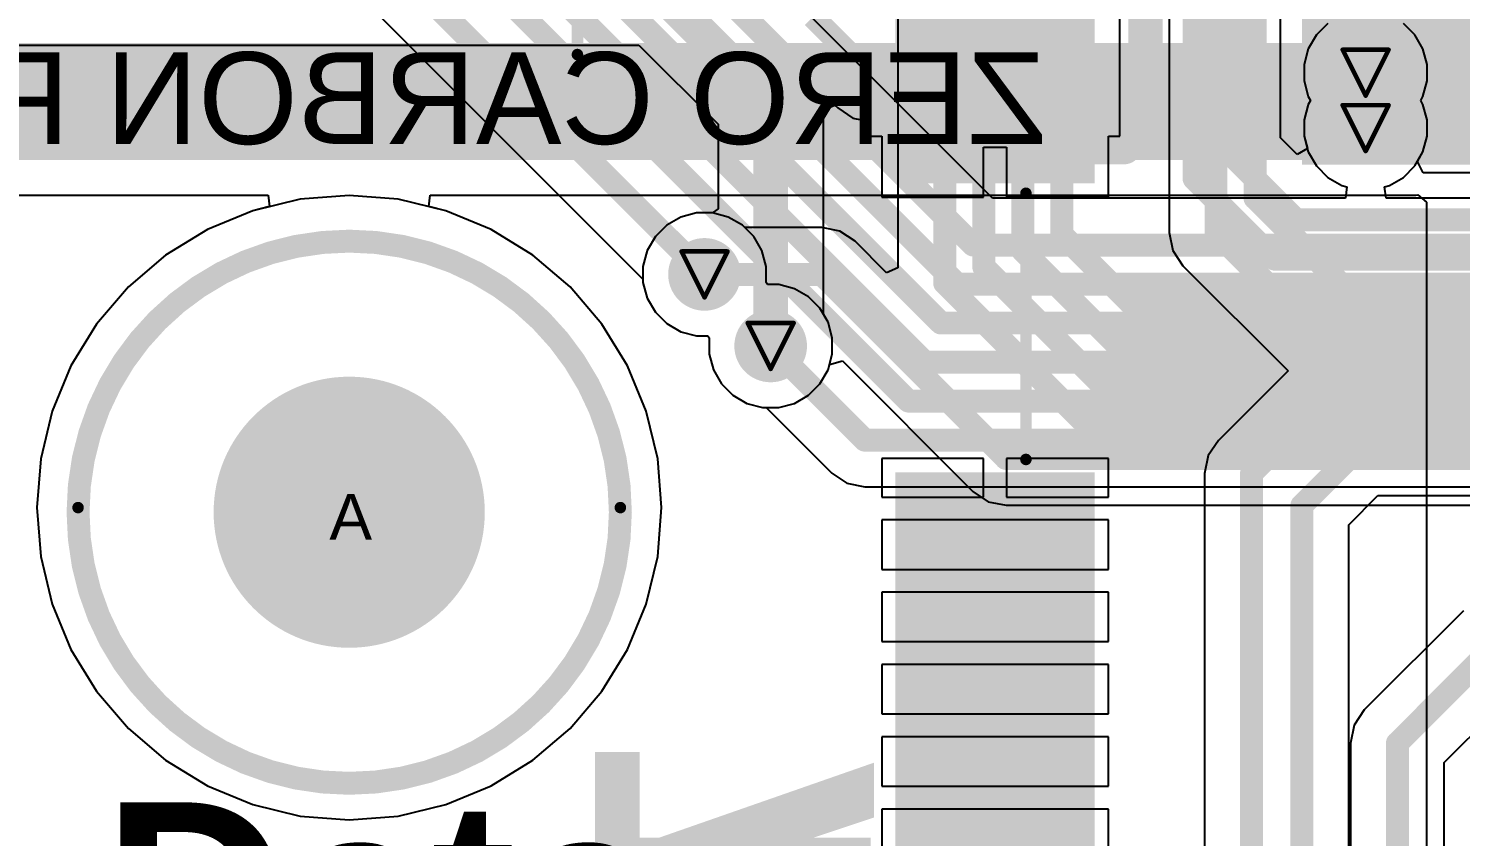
# Model space of a CAD drawing. Header units: inches. Extents: x -21 to 276, y -5 to 220.
# Drawn here: x 42.23 to 58.07, y 26.93 to 35.87 of the extents above; entities that cross this region are included whole.
import ezdxf

# ---------------------------------------------------------------- set-up
doc = ezdxf.new("R2010")
doc.units = ezdxf.units.IN
for name, color, linetype in [('Bottom Layer', 5, 'Continuous'), ('Bottom Overlay', 54, 'Continuous'), ('Bottom Solder', 6, 'Continuous'), ('Drill Drawing', 1, 'Continuous'), ('Ground', 16, 'Continuous'), ('Keep-Out Layer', 6, 'Continuous'), ('Pad Holes', 156, 'Continuous'), ('Power + Signal', 76, 'Continuous'), ('Top Layer', 1, 'Continuous'), ('Top Overlay', 2, 'Continuous'), ('Top Paste', 8, 'Continuous'), ('Top Solder', 216, 'Continuous'), ('Via Holes', 16, 'Continuous')]:
    doc.layers.add(name, color=color, linetype=linetype)
doc.styles.add('Arial', font='', dxfattribs={"height": 0.2})
doc.styles.add('Arial_Bold', font='', dxfattribs={"height": 0.2})
doc.styles.get('Arial').set_extended_font_data('Arial')
doc.styles.get('Arial_Bold').set_extended_font_data('Arial', bold=True)

# ---------------------------------------------------------------- blocks, each defined once
blk = doc.blocks.new('HC_49S_SMD_52')
at = {"layer": 'Top Layer'}
for points in [[(-7.5, 1), (-2, 1), (-2, -1), (-7.5, -1)], [(2, 1), (7.5, 1), (7.5, -1), (2, -1)]]:
    blk.add_hatch(color=1, dxfattribs=at).paths.add_polyline_path(points)
at = {"layer": 'Top Paste'}
for points in [[(-7.5, 1), (-2, 1), (-2, -1), (-7.5, -1)], [(2, 1), (7.5, 1), (7.5, -1), (2, -1)]]:
    blk.add_hatch(color=8, dxfattribs=at).paths.add_polyline_path(points)
at = {"layer": 'Top Solder'}
for points in [[(-7.602, 1.102), (-1.898, 1.102), (-1.898, -1.102), (-7.602, -1.102)], [(1.898, 1.102), (7.602, 1.102), (7.602, -1.102), (1.898, -1.102)]]:
    blk.add_hatch(color=216, dxfattribs=at).paths.add_polyline_path(points)
at = {"layer": 'Top Overlay'}
for points in [[(-5.715, 1.422, 0.127, 0.127, 0), (-5.715, 2.515, 0.127, 0.127, 0)], [(-5.715, 2.515, 0.127, 0.127, 0), (5.715, 2.515, 0.127, 0.127, 0)], [(5.715, 1.422, 0.127, 0.127, 0), (5.715, 2.515, 0.127, 0.127, 0)], [(-5.715, -2.515, 0.127, 0.127, 0), (-5.715, -1.422, 0.127, 0.127, 0)], [(5.715, -2.515, 0.127, 0.127, 0), (5.715, -1.422, 0.127, 0.127, 0)], [(-5.715, -2.515, 0.127, 0.127, 0), (5.715, -2.515, 0.127, 0.127, 0)]]:
    blk.add_lwpolyline(points, format="xyseb", dxfattribs=at)
for points in [[(-5.747, 2.515, 0.0635, 0.0635, 1), (-5.683, 2.515, 0.0635, 0.0635, 1)], [(-5.747, 2.515, 0.0635, 0.0635, 1), (-5.683, 2.515, 0.0635, 0.0635, 1)], [(5.683, 2.515, 0.0635, 0.0635, 1), (5.747, 2.515, 0.0635, 0.0635, 1)], [(5.683, 2.515, 0.0635, 0.0635, 1), (5.747, 2.515, 0.0635, 0.0635, 1)], [(-5.747, 1.422, 0.0635, 0.0635, 1), (-5.683, 1.422, 0.0635, 0.0635, 1)], [(5.683, 1.422, 0.0635, 0.0635, 1), (5.747, 1.422, 0.0635, 0.0635, 1)], [(-5.747, -1.422, 0.0635, 0.0635, 1), (-5.683, -1.422, 0.0635, 0.0635, 1)], [(5.683, -1.422, 0.0635, 0.0635, 1), (5.747, -1.422, 0.0635, 0.0635, 1)], [(-5.747, -2.515, 0.0635, 0.0635, 1), (-5.683, -2.515, 0.0635, 0.0635, 1)], [(-5.747, -2.515, 0.0635, 0.0635, 1), (-5.683, -2.515, 0.0635, 0.0635, 1)], [(5.683, -2.515, 0.0635, 0.0635, 1), (5.747, -2.515, 0.0635, 0.0635, 1)], [(5.683, -2.515, 0.0635, 0.0635, 1), (5.747, -2.515, 0.0635, 0.0635, 1)]]:
    blk.add_lwpolyline(points, format="xyseb", close=True, dxfattribs=at)
blk = doc.blocks.new('91304_99_052R2_133')
at = {"layer": 'Top Layer'}
for points in [[(-7.5, -5.1), (-8.1, -5.1), (-8.1, -3.1), (-7.5, -3.1)], [(-6.7, -5.1), (-7.3, -5.1), (-7.3, -3.1), (-6.7, -3.1)], [(-5.9, -5.1), (-6.5, -5.1), (-6.5, -3.1), (-5.9, -3.1)], [(-1.9, -5.1), (-2.5, -5.1), (-2.5, -3.1), (-1.9, -3.1)], [(-1.1, -5.1), (-1.7, -5.1), (-1.7, -3.1), (-1.1, -3.1)], [(-0.3, -5.1), (-0.9, -5.1), (-0.9, -3.1), (-0.3, -3.1)], [(0.5, -5.1), (-0.1, -5.1), (-0.1, -3.1), (0.5, -3.1)], [(1.3, -5.1), (0.7, -5.1), (0.7, -3.1), (1.3, -3.1)]]:
    blk.add_hatch(color=1, dxfattribs=at).paths.add_polyline_path(points)
at = {"layer": 'Top Paste'}
for points in [[(-7.5, -5.1), (-8.1, -5.1), (-8.1, -3.1), (-7.5, -3.1)], [(-6.7, -5.1), (-7.3, -5.1), (-7.3, -3.1), (-6.7, -3.1)], [(-5.9, -5.1), (-6.5, -5.1), (-6.5, -3.1), (-5.9, -3.1)], [(-1.9, -5.1), (-2.5, -5.1), (-2.5, -3.1), (-1.9, -3.1)], [(-1.1, -5.1), (-1.7, -5.1), (-1.7, -3.1), (-1.1, -3.1)], [(-0.3, -5.1), (-0.9, -5.1), (-0.9, -3.1), (-0.3, -3.1)], [(0.5, -5.1), (-0.1, -5.1), (-0.1, -3.1), (0.5, -3.1)], [(1.3, -5.1), (0.7, -5.1), (0.7, -3.1), (1.3, -3.1)]]:
    blk.add_hatch(color=8, dxfattribs=at).paths.add_polyline_path(points)
at = {"layer": 'Top Solder'}
for points in [[(-7.398, -5.202), (-8.202, -5.202), (-8.202, -2.998), (-7.398, -2.998)], [(-6.598, -5.202), (-7.402, -5.202), (-7.402, -2.998), (-6.598, -2.998)], [(-5.798, -5.202), (-6.602, -5.202), (-6.602, -2.998), (-5.798, -2.998)], [(-1.798, -5.202), (-2.602, -5.202), (-2.602, -2.998), (-1.798, -2.998)], [(-0.998, -5.202), (-1.802, -5.202), (-1.802, -2.998), (-0.998, -2.998)], [(-0.198, -5.202), (-1.002, -5.202), (-1.002, -2.998), (-0.198, -2.998)], [(0.602, -5.202), (-0.202, -5.202), (-0.202, -2.998), (0.602, -2.998)], [(1.402, -5.202), (0.598, -5.202), (0.598, -2.998), (1.402, -2.998)], [(2.202, -5.202), (1.398, -5.202), (1.398, -2.998), (2.202, -2.998)]]:
    blk.add_hatch(color=216, dxfattribs=at).paths.add_polyline_path(points)
at = {"layer": 'Top Overlay'}
blk.add_lwpolyline([(-2.743, -3.759, 0.127, 0.127, 0), (-5.69, -3.759, 0.127, 0.127, 0)], format="xyseb", dxfattribs=at)
for points in [[(-5.721, -3.759, 0.0635, 0.0635, 1), (-5.658, -3.759, 0.0635, 0.0635, 1)], [(-2.775, -3.759, 0.0635, 0.0635, 1), (-2.711, -3.759, 0.0635, 0.0635, 1)]]:
    blk.add_lwpolyline(points, format="xyseb", close=True, dxfattribs=at)

msp = doc.modelspace()

# ---------------------------------------------------------------- hatches: boundary and pattern name
at = {"layer": 'Bottom Layer'}
msp.add_hatch(color=5, dxfattribs=at).paths.add_polyline_path([(10.399, 34.417), (57.582, 34.417), (57.582, 35.712), (10.399, 35.712)])
h = msp.add_hatch(color=5, dxfattribs=at)
edge = h.paths.add_edge_path()
edge.add_arc((57.027, 35.384), 0.3, 0, 360)
h = msp.add_hatch(color=5, dxfattribs=at)
edge = h.paths.add_edge_path()
edge.add_arc((57.027, 34.771), 0.3, 0, 360)
h = msp.add_hatch(color=5, dxfattribs=at)
edge = h.paths.add_edge_path()
edge.add_arc((49.712, 33.152), 0.3, 0, 360)
h = msp.add_hatch(color=5, dxfattribs=at)
edge = h.paths.add_edge_path()
edge.add_arc((50.444, 32.36), 0.3, 0, 360)
at = {"layer": 'Bottom Solder'}
h = msp.add_hatch(color=6, dxfattribs=at)
edge = h.paths.add_edge_path()
edge.add_arc((57.027, 35.384), 0.402, 0, 360)
h = msp.add_hatch(color=6, dxfattribs=at)
edge = h.paths.add_edge_path()
edge.add_arc((57.027, 34.771), 0.402, 0, 360)
h = msp.add_hatch(color=6, dxfattribs=at)
edge = h.paths.add_edge_path()
edge.add_arc((49.712, 33.152), 0.402, 0, 360)
h = msp.add_hatch(color=6, dxfattribs=at)
edge = h.paths.add_edge_path()
edge.add_arc((50.444, 32.36), 0.402, 0, 360)
h = msp.add_hatch(color=6, dxfattribs=at)
edge = h.paths.add_edge_path()
edge.add_arc((45.781, 30.52), 0.102, 0, 360)
at = {"layer": 'Ground'}
h = msp.add_hatch(color=16, dxfattribs=at)
edge = h.paths.add_edge_path()
edge.add_arc((57.027, 35.384), 0.3, 0, 360)
h = msp.add_hatch(color=16, dxfattribs=at)
edge = h.paths.add_edge_path()
edge.add_arc((57.027, 34.771), 0.3, 0, 360)
h = msp.add_hatch(color=16, dxfattribs=at)
edge = h.paths.add_edge_path()
edge.add_arc((49.712, 33.152), 0.3, 0, 360)
h = msp.add_hatch(color=16, dxfattribs=at)
edge = h.paths.add_edge_path()
edge.add_arc((50.444, 32.36), 0.3, 0, 360)
at = {"layer": 'Pad Holes'}
h = msp.add_hatch(color=7, dxfattribs=at)
edge = h.paths.add_edge_path()
edge.add_arc((45.781, 30.52), 1.5, 0, 360)
at = {"layer": 'Power + Signal'}
h = msp.add_hatch(color=76, dxfattribs=at)
edge = h.paths.add_edge_path()
edge.add_arc((57.027, 35.384), 0.3, 0, 360)
h = msp.add_hatch(color=76, dxfattribs=at)
edge = h.paths.add_edge_path()
edge.add_arc((57.027, 34.771), 0.3, 0, 360)
h = msp.add_hatch(color=76, dxfattribs=at)
edge = h.paths.add_edge_path()
edge.add_arc((49.712, 33.152), 0.3, 0, 360)
h = msp.add_hatch(color=76, dxfattribs=at)
edge = h.paths.add_edge_path()
edge.add_arc((50.444, 32.36), 0.3, 0, 360)
at = {"layer": 'Top Layer'}
for points in [[(56.322, 34.366), (59.106, 34.366), (59.106, 39.532), (56.322, 39.532)], [(52.146, 25.761), (53.702, 25.761), (53.702, 30.556), (52.146, 30.556)]]:
    msp.add_hatch(color=1, dxfattribs=at).paths.add_polyline_path(points)
h = msp.add_hatch(color=1, dxfattribs=at)
edge = h.paths.add_edge_path()
edge.add_arc((57.027, 35.384), 0.3, 0, 360)
h = msp.add_hatch(color=1, dxfattribs=at)
edge = h.paths.add_edge_path()
edge.add_arc((57.027, 34.771), 0.3, 0, 360)
h = msp.add_hatch(color=1, dxfattribs=at)
edge = h.paths.add_edge_path()
edge.add_arc((49.712, 33.152), 0.3, 0, 360)
h = msp.add_hatch(color=1, dxfattribs=at)
edge = h.paths.add_edge_path()
edge.add_arc((50.444, 32.36), 0.3, 0, 360)
at = {"layer": 'Top Solder'}
h = msp.add_hatch(color=216, dxfattribs=at)
edge = h.paths.add_edge_path()
edge.add_arc((57.027, 35.384), 0.402, 0, 360)
h = msp.add_hatch(color=216, dxfattribs=at)
edge = h.paths.add_edge_path()
edge.add_arc((57.027, 34.771), 0.402, 0, 360)
h = msp.add_hatch(color=216, dxfattribs=at)
edge = h.paths.add_edge_path()
edge.add_arc((49.712, 33.152), 0.402, 0, 360)
h = msp.add_hatch(color=216, dxfattribs=at)
edge = h.paths.add_edge_path()
edge.add_arc((50.444, 32.36), 0.402, 0, 360)
h = msp.add_hatch(color=216, dxfattribs=at)
edge = h.paths.add_edge_path()
edge.add_arc((45.781, 30.52), 0.102, 0, 360)
at = {"layer": 'Via Holes'}
h = msp.add_hatch(color=7, dxfattribs=at)
edge = h.paths.add_edge_path()
edge.add_arc((57.027, 35.384), 0.15, 0, 360)
h = msp.add_hatch(color=7, dxfattribs=at)
edge = h.paths.add_edge_path()
edge.add_arc((57.027, 34.771), 0.15, 0, 360)
h = msp.add_hatch(color=7, dxfattribs=at)
edge = h.paths.add_edge_path()
edge.add_arc((49.712, 33.152), 0.15, 0, 360)
h = msp.add_hatch(color=7, dxfattribs=at)
edge = h.paths.add_edge_path()
edge.add_arc((50.444, 32.36), 0.15, 0, 360)

# ---------------------------------------------------------------- linework, layer by layer
at = {"layer": 'Bottom Layer'}
for p, q in [((13.774, 34.029), (44.884, 34.029)), ((44.899, 33.902), (44.713, 33.857)), ((44.884, 34.029), (44.899, 33.902)), ((46.663, 33.902), (46.678, 34.029)), ((46.849, 33.857), (46.663, 33.902)), ((46.678, 34.029), (57.582, 34.029)), ((57.582, 34.029), (57.603, 34.033)), ((57.603, 34.033), (57.701, 33.952)), ((57.701, 33.952), (57.701, 25.198)), ((44.713, 33.857), (44.212, 33.649)), ((47.35, 33.649), (46.849, 33.857)), ((49.45, 33.786), (49.294, 33.697)), ((49.623, 33.833), (49.45, 33.786)), ((49.802, 33.833), (49.623, 33.833)), ((49.975, 33.786), (49.802, 33.833)), ((50.131, 33.697), (49.975, 33.786)), ((44.212, 33.649), (43.75, 33.366)), ((47.812, 33.366), (47.35, 33.649)), ((49.294, 33.697), (49.168, 33.57)), ((50.257, 33.57), (50.131, 33.697)), ((49.168, 33.57), (49.078, 33.415)), ((50.347, 33.415), (50.257, 33.57)), ((43.75, 33.366), (43.338, 33.014)), ((48.224, 33.014), (47.812, 33.366)), ((49.078, 33.415), (49.031, 33.241)), ((50.393, 33.241), (50.347, 33.415)), ((49.031, 33.241), (49.031, 33.062)), ((50.393, 33.062), (50.393, 33.241)), ((43.338, 33.014), (42.986, 32.602)), ((48.576, 32.602), (48.224, 33.014)), ((49.031, 33.062), (49.078, 32.889)), ((50.41, 33.041), (50.393, 33.062)), ((50.534, 33.041), (50.41, 33.041)), ((50.707, 32.994), (50.534, 33.041)), ((50.863, 32.905), (50.707, 32.994)), ((49.078, 32.889), (49.168, 32.734)), ((50.989, 32.778), (50.863, 32.905)), ((49.168, 32.734), (49.294, 32.607)), ((51.079, 32.622), (50.989, 32.778)), ((42.986, 32.602), (42.702, 32.139)), ((48.86, 32.139), (48.576, 32.602)), ((49.294, 32.607), (49.45, 32.517)), ((49.45, 32.517), (49.623, 32.471)), ((51.125, 32.449), (51.079, 32.622)), ((49.623, 32.471), (49.747, 32.471)), ((49.747, 32.471), (49.763, 32.449)), ((49.763, 32.449), (49.763, 32.27)), ((51.125, 32.27), (51.125, 32.449)), ((49.763, 32.27), (49.81, 32.097)), ((51.079, 32.097), (51.125, 32.27)), ((42.702, 32.139), (42.495, 31.638)), ((49.067, 31.638), (48.86, 32.139)), ((49.81, 32.097), (49.899, 31.941)), ((50.989, 31.941), (51.079, 32.097)), ((49.899, 31.941), (50.026, 31.815)), ((50.863, 31.815), (50.989, 31.941)), ((50.026, 31.815), (50.182, 31.725)), ((50.182, 31.725), (50.355, 31.679)), ((50.534, 31.679), (50.707, 31.725)), ((50.707, 31.725), (50.863, 31.815)), ((42.495, 31.638), (42.368, 31.111)), ((49.194, 31.111), (49.067, 31.638)), ((50.355, 31.679), (50.534, 31.679)), ((42.368, 31.111), (42.326, 30.571)), ((49.236, 30.571), (49.194, 31.111)), ((42.326, 30.571), (42.368, 30.03)), ((49.194, 30.03), (49.236, 30.571)), ((42.368, 30.03), (42.495, 29.503)), ((49.067, 29.503), (49.194, 30.03)), ((42.495, 29.503), (42.702, 29.002)), ((48.86, 29.002), (49.067, 29.503)), ((42.702, 29.002), (42.986, 28.54)), ((48.576, 28.54), (48.86, 29.002)), ((42.986, 28.54), (43.338, 28.128)), ((48.224, 28.128), (48.576, 28.54)), ((43.338, 28.128), (43.75, 27.776)), ((47.812, 27.776), (48.224, 28.128)), ((43.75, 27.776), (44.212, 27.492)), ((47.35, 27.492), (47.812, 27.776)), ((44.212, 27.492), (44.713, 27.285)), ((46.849, 27.285), (47.35, 27.492)), ((44.713, 27.285), (45.24, 27.158)), ((46.321, 27.158), (46.849, 27.285)), ((45.24, 27.158), (45.781, 27.116)), ((45.781, 27.116), (46.321, 27.158))]:
    msp.add_line(p, q, dxfattribs=at)
at = {"layer": 'Drill Drawing'}
for points in [[(56.773, 35.638, 0.0508, 0.0508, 0), (57.281, 35.638, 0.0508, 0.0508, 0)], [(56.773, 35.638, 0.0508, 0.0508, 0), (57.027, 35.13, 0.0508, 0.0508, 0)], [(57.027, 35.13, 0.0508, 0.0508, 0), (57.281, 35.638, 0.0508, 0.0508, 0)], [(56.773, 35.025, 0.0508, 0.0508, 0), (57.281, 35.025, 0.0508, 0.0508, 0)], [(56.773, 35.025, 0.0508, 0.0508, 0), (57.027, 34.517, 0.0508, 0.0508, 0)], [(57.027, 34.517, 0.0508, 0.0508, 0), (57.281, 35.025, 0.0508, 0.0508, 0)], [(49.458, 33.406, 0.0508, 0.0508, 0), (49.966, 33.406, 0.0508, 0.0508, 0)], [(49.458, 33.406, 0.0508, 0.0508, 0), (49.712, 32.898, 0.0508, 0.0508, 0)], [(49.712, 32.898, 0.0508, 0.0508, 0), (49.966, 33.406, 0.0508, 0.0508, 0)], [(50.19, 32.614, 0.0508, 0.0508, 0), (50.698, 32.614, 0.0508, 0.0508, 0)], [(50.19, 32.614, 0.0508, 0.0508, 0), (50.444, 32.106, 0.0508, 0.0508, 0)], [(50.444, 32.106, 0.0508, 0.0508, 0), (50.698, 32.614, 0.0508, 0.0508, 0)]]:
    msp.add_lwpolyline(points, format="xyseb", dxfattribs=at)
for points in [[(56.76, 35.638, 0.0254, 0.0254, 1), (56.785, 35.638, 0.0254, 0.0254, 1)], [(56.76, 35.638, 0.0254, 0.0254, 1), (56.785, 35.638, 0.0254, 0.0254, 1)], [(57.268, 35.638, 0.0254, 0.0254, 1), (57.293, 35.638, 0.0254, 0.0254, 1)], [(57.268, 35.638, 0.0254, 0.0254, 1), (57.293, 35.638, 0.0254, 0.0254, 1)], [(56.76, 35.025, 0.0254, 0.0254, 1), (56.785, 35.025, 0.0254, 0.0254, 1)], [(56.76, 35.025, 0.0254, 0.0254, 1), (56.785, 35.025, 0.0254, 0.0254, 1)], [(57.014, 35.13, 0.0254, 0.0254, 1), (57.039, 35.13, 0.0254, 0.0254, 1)], [(57.014, 35.13, 0.0254, 0.0254, 1), (57.039, 35.13, 0.0254, 0.0254, 1)], [(57.268, 35.025, 0.0254, 0.0254, 1), (57.293, 35.025, 0.0254, 0.0254, 1)], [(57.268, 35.025, 0.0254, 0.0254, 1), (57.293, 35.025, 0.0254, 0.0254, 1)], [(57.014, 34.517, 0.0254, 0.0254, 1), (57.039, 34.517, 0.0254, 0.0254, 1)], [(57.014, 34.517, 0.0254, 0.0254, 1), (57.039, 34.517, 0.0254, 0.0254, 1)], [(49.446, 33.406, 0.0254, 0.0254, 1), (49.471, 33.406, 0.0254, 0.0254, 1)], [(49.446, 33.406, 0.0254, 0.0254, 1), (49.471, 33.406, 0.0254, 0.0254, 1)], [(49.954, 33.406, 0.0254, 0.0254, 1), (49.979, 33.406, 0.0254, 0.0254, 1)], [(49.954, 33.406, 0.0254, 0.0254, 1), (49.979, 33.406, 0.0254, 0.0254, 1)], [(49.7, 32.898, 0.0254, 0.0254, 1), (49.725, 32.898, 0.0254, 0.0254, 1)], [(49.7, 32.898, 0.0254, 0.0254, 1), (49.725, 32.898, 0.0254, 0.0254, 1)], [(50.178, 32.614, 0.0254, 0.0254, 1), (50.203, 32.614, 0.0254, 0.0254, 1)], [(50.178, 32.614, 0.0254, 0.0254, 1), (50.203, 32.614, 0.0254, 0.0254, 1)], [(50.686, 32.614, 0.0254, 0.0254, 1), (50.711, 32.614, 0.0254, 0.0254, 1)], [(50.686, 32.614, 0.0254, 0.0254, 1), (50.711, 32.614, 0.0254, 0.0254, 1)], [(50.432, 32.106, 0.0254, 0.0254, 1), (50.457, 32.106, 0.0254, 0.0254, 1)], [(50.432, 32.106, 0.0254, 0.0254, 1), (50.457, 32.106, 0.0254, 0.0254, 1)]]:
    msp.add_lwpolyline(points, format="xyseb", close=True, dxfattribs=at)
at = {"layer": 'Ground'}
for p, q in [((51.852, 60.278), (51.852, 33.223)), ((56.085, 34.662), (56.085, 38.921)), ((56.482, 35.802), (56.392, 35.647)), ((56.608, 35.929), (56.482, 35.802)), ((57.572, 35.802), (57.445, 35.929)), ((57.661, 35.647), (57.572, 35.802)), ((56.392, 35.647), (56.346, 35.474)), ((57.708, 35.474), (57.661, 35.647)), ((56.346, 35.474), (56.346, 35.295)), ((57.708, 35.295), (57.708, 35.474)), ((56.346, 35.295), (56.392, 35.121)), ((57.661, 35.121), (57.708, 35.295)), ((56.392, 35.034), (56.346, 34.861)), ((56.392, 35.121), (56.417, 35.078)), ((56.417, 35.078), (56.392, 35.034)), ((57.636, 35.078), (57.661, 35.121)), ((57.661, 35.034), (57.636, 35.078)), ((57.708, 34.861), (57.661, 35.034)), ((56.346, 34.861), (56.346, 34.682)), ((57.708, 34.682), (57.708, 34.861)), ((56.269, 34.478), (56.085, 34.662)), ((56.382, 34.544), (56.269, 34.478)), ((56.346, 34.682), (56.382, 34.544)), ((57.661, 34.509), (57.708, 34.682)), ((57.599, 34.402), (57.661, 34.509)), ((57.662, 34.275), (57.599, 34.402)), ((71.008, 34.275), (57.662, 34.275)), ((45.24, 33.983), (44.713, 33.857)), ((45.781, 34.026), (45.24, 33.983)), ((46.321, 33.983), (45.781, 34.026)), ((46.849, 33.857), (46.321, 33.983)), ((44.713, 33.857), (44.212, 33.649)), ((47.35, 33.649), (46.849, 33.857)), ((49.45, 33.786), (49.294, 33.697)), ((49.623, 33.833), (49.45, 33.786)), ((49.802, 33.833), (49.623, 33.833)), ((49.975, 33.786), (49.802, 33.833)), ((50.131, 33.697), (49.975, 33.786)), ((44.212, 33.649), (43.75, 33.366)), ((47.812, 33.366), (47.35, 33.649)), ((49.294, 33.697), (49.168, 33.57)), ((50.158, 33.67), (50.131, 33.697)), ((51.011, 33.67), (50.158, 33.67)), ((51.209, 33.63), (51.011, 33.67)), ((51.378, 33.518), (51.209, 33.63)), ((49.168, 33.57), (49.078, 33.415)), ((51.725, 33.171), (51.378, 33.518)), ((43.75, 33.366), (43.338, 33.014)), ((48.224, 33.014), (47.812, 33.366)), ((49.078, 33.415), (49.031, 33.241)), ((49.031, 33.241), (49.031, 33.062)), ((51.852, 33.223), (51.725, 33.171)), ((43.338, 33.014), (42.986, 32.602)), ((48.576, 32.602), (48.224, 33.014)), ((49.031, 33.062), (49.078, 32.889)), ((49.078, 32.889), (49.168, 32.734)), ((49.168, 32.734), (49.294, 32.607)), ((42.986, 32.602), (42.702, 32.139)), ((48.86, 32.139), (48.576, 32.602)), ((49.294, 32.607), (49.45, 32.517)), ((49.45, 32.517), (49.623, 32.471)), ((49.623, 32.471), (49.747, 32.471)), ((49.747, 32.471), (49.763, 32.449)), ((49.763, 32.449), (49.763, 32.27)), ((49.763, 32.27), (49.81, 32.097)), ((51.095, 32.156), (51.237, 32.194)), ((51.237, 32.194), (52.682, 30.749)), ((42.702, 32.139), (42.495, 31.638)), ((49.067, 31.638), (48.86, 32.139)), ((49.81, 32.097), (49.899, 31.941)), ((50.989, 31.941), (51.079, 32.097)), ((51.079, 32.097), (51.095, 32.156)), ((49.899, 31.941), (50.026, 31.815)), ((50.863, 31.815), (50.989, 31.941)), ((50.026, 31.815), (50.182, 31.725)), ((50.182, 31.725), (50.355, 31.679)), ((50.534, 31.679), (50.707, 31.725)), ((50.707, 31.725), (50.863, 31.815)), ((42.495, 31.638), (42.368, 31.111)), ((49.194, 31.111), (49.067, 31.638)), ((50.355, 31.679), (50.534, 31.679)), ((42.368, 31.111), (42.326, 30.571)), ((49.236, 30.571), (49.194, 31.111)), ((52.682, 30.749), (52.85, 30.636)), ((52.85, 30.636), (53.048, 30.597)), ((53.048, 30.597), (53.048, 30.597)), ((53.048, 30.597), (59.187, 30.597)), ((42.326, 30.571), (42.368, 30.03)), ((49.194, 30.03), (49.236, 30.571)), ((42.368, 30.03), (42.495, 29.503)), ((49.067, 29.503), (49.194, 30.03)), ((42.495, 29.503), (42.702, 29.002)), ((48.86, 29.002), (49.067, 29.503)), ((42.702, 29.002), (42.986, 28.54)), ((48.576, 28.54), (48.86, 29.002)), ((42.986, 28.54), (43.338, 28.128)), ((48.224, 28.128), (48.576, 28.54)), ((43.338, 28.128), (43.75, 27.776)), ((47.812, 27.776), (48.224, 28.128)), ((43.75, 27.776), (44.212, 27.492)), ((47.35, 27.492), (47.812, 27.776)), ((44.212, 27.492), (44.713, 27.285)), ((46.849, 27.285), (47.35, 27.492)), ((44.713, 27.285), (45.24, 27.158)), ((46.321, 27.158), (46.849, 27.285)), ((45.24, 27.158), (45.781, 27.116)), ((45.781, 27.116), (46.321, 27.158))]:
    msp.add_line(p, q, dxfattribs=at)
for points in [[(52.802, 33.235, 0.254, 0.254, 0), (52.802, 75.241, 0.254, 0.254, 0)], [(53.233, 33.414, 0.254, 0.254, 0), (53.233, 72.932, 0.254, 0.254, 0)], [(52.37, 33.056, 0.254, 0.254, 0), (52.37, 60.493, 0.254, 0.254, 0)], [(53.665, 33.593, 0.254, 0.254, 0), (53.665, 53.767, 0.254, 0.254, 0)], [(55.567, 34.447, 0.254, 0.254, 0), (55.567, 38.921, 0.254, 0.254, 0)], [(55.129, 34.212, 0.254, 0.254, 0), (55.129, 37.52, 0.254, 0.254, 0)], [(55.567, 34.447, 0.254, 0.254, 0), (56.258, 33.757, 0.254, 0.254, 0)], [(55.129, 34.212, 0.254, 0.254, 0), (56.02, 33.321, 0.254, 0.254, 0)], [(56.258, 33.757, 0.254, 0.254, 0), (71.008, 33.757, 0.254, 0.254, 0)], [(53.665, 33.593, 0.254, 0.254, 0), (54.416, 32.842, 0.254, 0.254, 0)], [(53.233, 33.414, 0.254, 0.254, 0), (54.237, 32.41, 0.254, 0.254, 0)], [(56.02, 33.321, 0.254, 0.254, 0), (70.71, 33.321, 0.254, 0.254, 0)], [(49.712, 33.152, 0.254, 0.254, 0), (51.011, 33.152, 0.254, 0.254, 0)], [(51.011, 33.152, 0.254, 0.254, 0), (53.048, 31.115, 0.254, 0.254, 0)], [(52.802, 33.235, 0.254, 0.254, 0), (54.058, 31.979, 0.254, 0.254, 0)], [(52.37, 33.056, 0.254, 0.254, 0), (53.879, 31.547, 0.254, 0.254, 0)], [(54.416, 32.842, 0.254, 0.254, 0), (69.967, 32.842, 0.254, 0.254, 0)], [(54.237, 32.41, 0.254, 0.254, 0), (69.788, 32.41, 0.254, 0.254, 0)], [(54.058, 31.979, 0.254, 0.254, 0), (67.303, 31.979, 0.254, 0.254, 0)], [(53.879, 31.547, 0.254, 0.254, 0), (65.674, 31.547, 0.254, 0.254, 0)], [(53.048, 31.115, 0.254, 0.254, 0), (65.1, 31.115, 0.254, 0.254, 0)]]:
    msp.add_lwpolyline(points, format="xyseb", dxfattribs=at)
for points in [[(55.504, 34.447, 0.127, 0.127, 1), (55.631, 34.447, 0.127, 0.127, 1)], [(55.504, 34.447, 0.127, 0.127, 1), (55.631, 34.447, 0.127, 0.127, 1)], [(55.065, 34.212, 0.127, 0.127, 1), (55.192, 34.212, 0.127, 0.127, 1)], [(55.065, 34.212, 0.127, 0.127, 1), (55.192, 34.212, 0.127, 0.127, 1)], [(56.194, 33.757, 0.127, 0.127, 1), (56.321, 33.757, 0.127, 0.127, 1)], [(56.194, 33.757, 0.127, 0.127, 1), (56.321, 33.757, 0.127, 0.127, 1)], [(53.602, 33.593, 0.127, 0.127, 1), (53.729, 33.593, 0.127, 0.127, 1)], [(53.602, 33.593, 0.127, 0.127, 1), (53.729, 33.593, 0.127, 0.127, 1)], [(53.17, 33.414, 0.127, 0.127, 1), (53.297, 33.414, 0.127, 0.127, 1)], [(53.17, 33.414, 0.127, 0.127, 1), (53.297, 33.414, 0.127, 0.127, 1)], [(55.956, 33.321, 0.127, 0.127, 1), (56.083, 33.321, 0.127, 0.127, 1)], [(55.956, 33.321, 0.127, 0.127, 1), (56.083, 33.321, 0.127, 0.127, 1)], [(49.649, 33.152, 0.127, 0.127, 1), (49.776, 33.152, 0.127, 0.127, 1)], [(50.948, 33.152, 0.127, 0.127, 1), (51.075, 33.152, 0.127, 0.127, 1)], [(50.948, 33.152, 0.127, 0.127, 1), (51.075, 33.152, 0.127, 0.127, 1)], [(52.738, 33.235, 0.127, 0.127, 1), (52.865, 33.235, 0.127, 0.127, 1)], [(52.738, 33.235, 0.127, 0.127, 1), (52.865, 33.235, 0.127, 0.127, 1)], [(52.306, 33.056, 0.127, 0.127, 1), (52.433, 33.056, 0.127, 0.127, 1)], [(52.306, 33.056, 0.127, 0.127, 1), (52.433, 33.056, 0.127, 0.127, 1)], [(54.352, 32.842, 0.127, 0.127, 1), (54.479, 32.842, 0.127, 0.127, 1)], [(54.352, 32.842, 0.127, 0.127, 1), (54.479, 32.842, 0.127, 0.127, 1)], [(54.173, 32.41, 0.127, 0.127, 1), (54.3, 32.41, 0.127, 0.127, 1)], [(54.173, 32.41, 0.127, 0.127, 1), (54.3, 32.41, 0.127, 0.127, 1)], [(53.995, 31.979, 0.127, 0.127, 1), (54.122, 31.979, 0.127, 0.127, 1)], [(53.995, 31.979, 0.127, 0.127, 1), (54.122, 31.979, 0.127, 0.127, 1)], [(53.816, 31.547, 0.127, 0.127, 1), (53.943, 31.547, 0.127, 0.127, 1)], [(53.816, 31.547, 0.127, 0.127, 1), (53.943, 31.547, 0.127, 0.127, 1)], [(52.984, 31.115, 0.127, 0.127, 1), (53.111, 31.115, 0.127, 0.127, 1)], [(52.984, 31.115, 0.127, 0.127, 1), (53.111, 31.115, 0.127, 0.127, 1)]]:
    msp.add_lwpolyline(points, format="xyseb", close=True, dxfattribs=at)
at = {"layer": 'Keep-Out Layer'}
for points in [[(48.781, 30.571, 0.127, 0.127, 1), (42.781, 30.571, 0.127, 0.127, 1)], [(42.749, 30.571, 0.0635, 0.0635, 1), (42.813, 30.571, 0.0635, 0.0635, 1)], [(48.749, 30.571, 0.0635, 0.0635, 1), (48.813, 30.571, 0.0635, 0.0635, 1)]]:
    msp.add_lwpolyline(points, format="xyseb", close=True, dxfattribs=at)
at = {"layer": 'Power + Signal'}
for p, q in [((45.379, 36.753), (49.031, 33.1)), ((52.899, 33.995), (50.032, 36.863)), ((56.482, 35.802), (56.392, 35.647)), ((56.608, 35.929), (56.482, 35.802)), ((57.572, 35.802), (57.445, 35.929)), ((57.661, 35.647), (57.572, 35.802)), ((56.392, 35.647), (56.346, 35.474)), ((57.708, 35.474), (57.661, 35.647)), ((56.346, 35.474), (56.346, 35.295)), ((57.708, 35.295), (57.708, 35.474)), ((56.346, 35.295), (56.392, 35.121)), ((57.661, 35.121), (57.708, 35.295)), ((56.392, 35.034), (56.346, 34.861)), ((56.392, 35.121), (56.417, 35.078)), ((56.417, 35.078), (56.392, 35.034)), ((57.636, 35.078), (57.661, 35.121)), ((57.661, 35.034), (57.636, 35.078)), ((57.708, 34.861), (57.661, 35.034)), ((56.346, 34.861), (56.346, 34.682)), ((57.708, 34.682), (57.708, 34.861)), ((56.346, 34.682), (56.392, 34.509)), ((57.661, 34.509), (57.708, 34.682)), ((56.392, 34.509), (56.482, 34.353)), ((57.572, 34.353), (57.661, 34.509)), ((56.482, 34.353), (56.608, 34.226)), ((56.608, 34.226), (56.764, 34.137)), ((57.289, 34.137), (57.445, 34.226)), ((57.445, 34.226), (57.572, 34.353)), ((56.764, 34.137), (56.818, 34.122)), ((56.818, 34.122), (56.802, 33.995)), ((57.235, 34.122), (57.289, 34.137)), ((57.252, 33.995), (57.235, 34.122)), ((45.24, 33.983), (44.713, 33.857)), ((45.781, 34.026), (45.24, 33.983)), ((46.321, 33.983), (45.781, 34.026)), ((46.849, 33.857), (46.321, 33.983)), ((56.802, 33.995), (52.899, 33.995)), ((72.606, 33.995), (57.252, 33.995)), ((44.713, 33.857), (44.212, 33.649)), ((47.35, 33.649), (46.849, 33.857)), ((44.212, 33.649), (43.75, 33.366)), ((47.812, 33.366), (47.35, 33.649)), ((43.75, 33.366), (43.338, 33.014)), ((48.224, 33.014), (47.812, 33.366)), ((43.338, 33.014), (42.986, 32.602)), ((48.576, 32.602), (48.224, 33.014)), ((49.031, 33.1), (49.031, 33.062)), ((49.031, 33.062), (49.078, 32.889)), ((49.078, 32.889), (49.168, 32.734)), ((49.168, 32.734), (49.294, 32.607)), ((42.986, 32.602), (42.702, 32.139)), ((48.86, 32.139), (48.576, 32.602)), ((49.294, 32.607), (49.45, 32.517)), ((49.45, 32.517), (49.623, 32.471)), ((49.623, 32.471), (49.747, 32.471)), ((49.747, 32.471), (49.763, 32.449)), ((49.763, 32.449), (49.763, 32.27)), ((49.763, 32.27), (49.81, 32.097)), ((42.702, 32.139), (42.495, 31.638)), ((49.067, 31.638), (48.86, 32.139)), ((49.81, 32.097), (49.899, 31.941)), ((49.899, 31.941), (50.026, 31.815)), ((50.026, 31.815), (50.182, 31.725)), ((50.182, 31.725), (50.355, 31.679)), ((42.495, 31.638), (42.368, 31.111)), ((49.194, 31.111), (49.067, 31.638)), ((50.355, 31.679), (50.393, 31.679)), ((50.393, 31.679), (51.12, 30.952)), ((42.368, 31.111), (42.326, 30.571)), ((49.236, 30.571), (49.194, 31.111)), ((51.12, 30.952), (51.12, 30.952)), ((51.12, 30.952), (51.288, 30.84)), ((51.288, 30.84), (51.486, 30.8)), ((51.486, 30.8), (51.486, 30.8)), ((51.486, 30.8), (59.325, 30.8)), ((42.326, 30.571), (42.368, 30.03)), ((49.194, 30.03), (49.236, 30.571)), ((42.368, 30.03), (42.495, 29.503)), ((49.067, 29.503), (49.194, 30.03)), ((42.495, 29.503), (42.702, 29.002)), ((48.86, 29.002), (49.067, 29.503)), ((58.109, 29.428), (57.012, 28.332)), ((42.702, 29.002), (42.986, 28.54)), ((48.576, 28.54), (48.86, 29.002)), ((42.986, 28.54), (43.338, 28.128)), ((48.224, 28.128), (48.576, 28.54)), ((57.897, 27.751), (58.689, 28.544)), ((57.012, 28.332), (56.9, 28.164)), ((43.338, 28.128), (43.75, 27.776)), ((47.812, 27.776), (48.224, 28.128)), ((56.9, 28.164), (56.861, 27.965)), ((56.861, 27.965), (56.861, 24.906)), ((43.75, 27.776), (44.212, 27.492)), ((47.35, 27.492), (47.812, 27.776)), ((57.897, 24.906), (57.897, 27.751)), ((44.212, 27.492), (44.713, 27.285)), ((46.849, 27.285), (47.35, 27.492)), ((44.713, 27.285), (45.24, 27.158)), ((46.321, 27.158), (46.849, 27.285)), ((45.24, 27.158), (45.781, 27.116)), ((45.781, 27.116), (46.321, 27.158))]:
    msp.add_line(p, q, dxfattribs=at)
for points in [[(46.339, 37.38, 0.254, 0.254, 0), (51.969, 31.75, 0.254, 0.254, 0)], [(47.019, 37.311, 0.254, 0.254, 0), (52.148, 32.182, 0.254, 0.254, 0)], [(45.745, 37.119, 0.254, 0.254, 0), (49.712, 33.152, 0.254, 0.254, 0)], [(47.829, 37.112, 0.254, 0.254, 0), (52.327, 32.614, 0.254, 0.254, 0)], [(48.555, 36.996, 0.254, 0.254, 0), (52.506, 33.045, 0.254, 0.254, 0)], [(49.514, 36.648, 0.254, 0.254, 0), (52.685, 33.477, 0.254, 0.254, 0)], [(52.685, 33.477, 0.254, 0.254, 0), (72.606, 33.477, 0.254, 0.254, 0)], [(52.506, 33.045, 0.254, 0.254, 0), (72.338, 33.045, 0.254, 0.254, 0)], [(52.327, 32.614, 0.254, 0.254, 0), (72.159, 32.614, 0.254, 0.254, 0)], [(50.444, 32.36, 0.254, 0.254, 0), (51.486, 31.318, 0.254, 0.254, 0)], [(52.148, 32.182, 0.254, 0.254, 0), (71.98, 32.182, 0.254, 0.254, 0)], [(51.969, 31.75, 0.254, 0.254, 0), (71.802, 31.75, 0.254, 0.254, 0)], [(51.486, 31.318, 0.254, 0.254, 0), (71.623, 31.318, 0.254, 0.254, 0)], [(57.379, 27.965, 0.254, 0.254, 0), (58.475, 29.062, 0.254, 0.254, 0)], [(57.379, 24.461, 0.254, 0.254, 0), (57.379, 27.965, 0.254, 0.254, 0)]]:
    msp.add_lwpolyline(points, format="xyseb", dxfattribs=at)
for points in [[(52.621, 33.477, 0.127, 0.127, 1), (52.748, 33.477, 0.127, 0.127, 1)], [(52.621, 33.477, 0.127, 0.127, 1), (52.748, 33.477, 0.127, 0.127, 1)], [(49.649, 33.152, 0.127, 0.127, 1), (49.776, 33.152, 0.127, 0.127, 1)], [(52.443, 33.045, 0.127, 0.127, 1), (52.57, 33.045, 0.127, 0.127, 1)], [(52.443, 33.045, 0.127, 0.127, 1), (52.57, 33.045, 0.127, 0.127, 1)], [(52.264, 32.614, 0.127, 0.127, 1), (52.391, 32.614, 0.127, 0.127, 1)], [(52.264, 32.614, 0.127, 0.127, 1), (52.391, 32.614, 0.127, 0.127, 1)], [(50.381, 32.36, 0.127, 0.127, 1), (50.508, 32.36, 0.127, 0.127, 1)], [(52.085, 32.182, 0.127, 0.127, 1), (52.212, 32.182, 0.127, 0.127, 1)], [(52.085, 32.182, 0.127, 0.127, 1), (52.212, 32.182, 0.127, 0.127, 1)], [(51.906, 31.75, 0.127, 0.127, 1), (52.033, 31.75, 0.127, 0.127, 1)], [(51.906, 31.75, 0.127, 0.127, 1), (52.033, 31.75, 0.127, 0.127, 1)], [(51.422, 31.318, 0.127, 0.127, 1), (51.549, 31.318, 0.127, 0.127, 1)], [(51.422, 31.318, 0.127, 0.127, 1), (51.549, 31.318, 0.127, 0.127, 1)], [(57.315, 27.965, 0.127, 0.127, 1), (57.442, 27.965, 0.127, 0.127, 1)], [(57.315, 27.965, 0.127, 0.127, 1), (57.442, 27.965, 0.127, 0.127, 1)]]:
    msp.add_lwpolyline(points, format="xyseb", close=True, dxfattribs=at)
at = {"layer": 'Top Layer'}
for p, q in [((54.308, 35.48), (54.308, 36.153)), ((54.853, 36.168), (54.853, 33.614)), ((19.893, 35.689), (48.987, 35.689)), ((48.987, 35.689), (49.862, 34.814)), ((54.308, 34.68), (54.308, 35.48)), ((51.027, 34.974), (51.154, 35.026)), ((51.154, 35.026), (51.186, 34.995)), ((51.027, 32.712), (51.027, 34.974)), ((51.186, 34.995), (51.354, 34.882)), ((51.354, 34.882), (51.546, 34.844)), ((49.862, 34.814), (49.862, 33.878)), ((51.546, 34.844), (51.546, 34.68)), ((51.546, 34.68), (51.673, 34.68)), ((51.673, 34.68), (51.673, 34.007)), ((52.8, 34.007), (52.8, 34.561)), ((52.8, 34.561), (53.054, 34.561)), ((53.054, 34.561), (53.054, 34.007)), ((54.181, 34.007), (54.181, 34.68)), ((54.181, 34.68), (54.308, 34.68)), ((45.24, 33.983), (44.713, 33.857)), ((45.781, 34.026), (45.24, 33.983)), ((46.321, 33.983), (45.781, 34.026)), ((46.849, 33.857), (46.321, 33.983)), ((51.673, 34.007), (52.8, 34.007)), ((53.054, 34.007), (54.181, 34.007)), ((44.713, 33.857), (44.212, 33.649)), ((47.35, 33.649), (46.849, 33.857)), ((49.45, 33.786), (49.294, 33.697)), ((49.623, 33.833), (49.45, 33.786)), ((49.802, 33.833), (49.623, 33.833)), ((49.862, 33.878), (49.802, 33.833)), ((44.212, 33.649), (43.75, 33.366)), ((47.812, 33.366), (47.35, 33.649)), ((49.294, 33.697), (49.168, 33.57)), ((54.853, 33.614), (54.893, 33.416)), ((49.168, 33.57), (49.078, 33.415)), ((43.75, 33.366), (43.338, 33.014)), ((48.224, 33.014), (47.812, 33.366)), ((49.078, 33.415), (49.031, 33.241)), ((54.893, 33.416), (55.005, 33.248)), ((49.031, 33.241), (49.031, 33.062)), ((55.005, 33.248), (56.168, 32.085)), ((43.338, 33.014), (42.986, 32.602)), ((48.576, 32.602), (48.224, 33.014)), ((49.031, 33.062), (49.078, 32.889)), ((49.078, 32.889), (49.168, 32.734)), ((49.168, 32.734), (49.294, 32.607)), ((51.079, 32.622), (51.027, 32.712)), ((42.986, 32.602), (42.702, 32.139)), ((48.86, 32.139), (48.576, 32.602)), ((49.294, 32.607), (49.45, 32.517)), ((49.45, 32.517), (49.623, 32.471)), ((51.125, 32.449), (51.079, 32.622)), ((49.623, 32.471), (49.747, 32.471)), ((49.747, 32.471), (49.763, 32.449)), ((49.763, 32.449), (49.763, 32.27)), ((51.125, 32.27), (51.125, 32.449)), ((49.763, 32.27), (49.81, 32.097)), ((51.079, 32.097), (51.125, 32.27)), ((42.702, 32.139), (42.495, 31.638)), ((49.067, 31.638), (48.86, 32.139)), ((49.81, 32.097), (49.899, 31.941)), ((50.989, 31.941), (51.079, 32.097)), ((56.168, 32.085), (55.397, 31.314)), ((49.899, 31.941), (50.026, 31.815)), ((50.863, 31.815), (50.989, 31.941)), ((50.026, 31.815), (50.182, 31.725)), ((50.182, 31.725), (50.355, 31.679)), ((50.534, 31.679), (50.707, 31.725)), ((50.707, 31.725), (50.863, 31.815)), ((42.495, 31.638), (42.368, 31.111)), ((49.194, 31.111), (49.067, 31.638)), ((50.355, 31.679), (50.534, 31.679)), ((55.397, 31.314), (55.285, 31.146)), ((42.368, 31.111), (42.326, 30.571)), ((49.236, 30.571), (49.194, 31.111)), ((52.8, 31.115), (51.673, 31.115)), ((51.673, 31.115), (51.673, 30.688)), ((52.8, 30.688), (52.8, 31.115)), ((54.181, 31.115), (53.054, 31.115)), ((53.054, 31.115), (53.054, 30.688)), ((54.181, 30.688), (54.181, 31.115)), ((55.285, 31.146), (55.245, 30.947)), ((55.245, 30.947), (55.245, 25.578)), ((51.673, 30.688), (52.8, 30.688)), ((53.054, 30.688), (54.181, 30.688)), ((56.84, 30.382), (57.162, 30.704)), ((57.162, 30.704), (59.229, 30.704)), ((42.326, 30.571), (42.368, 30.03)), ((49.194, 30.03), (49.236, 30.571)), ((52.927, 30.434), (51.673, 30.434)), ((51.673, 30.434), (51.673, 30.007)), ((54.181, 30.434), (52.927, 30.434)), ((54.181, 30.007), (54.181, 30.434)), ((56.84, 25.065), (56.84, 30.382)), ((42.368, 30.03), (42.495, 29.503)), ((49.067, 29.503), (49.194, 30.03)), ((51.673, 30.007), (51.673, 29.888)), ((54.181, 29.888), (54.181, 30.007)), ((51.673, 29.888), (52.927, 29.888)), ((52.927, 29.888), (54.181, 29.888)), ((52.927, 29.634), (51.673, 29.634)), ((51.673, 29.634), (51.673, 29.207)), ((54.181, 29.634), (52.927, 29.634)), ((54.181, 29.207), (54.181, 29.634)), ((42.495, 29.503), (42.702, 29.002)), ((48.86, 29.002), (49.067, 29.503)), ((51.673, 29.207), (51.673, 29.088)), ((54.181, 29.088), (54.181, 29.207)), ((42.702, 29.002), (42.986, 28.54)), ((48.576, 28.54), (48.86, 29.002)), ((51.673, 29.088), (52.927, 29.088)), ((52.927, 29.088), (54.181, 29.088)), ((52.927, 28.834), (51.673, 28.834)), ((51.673, 28.834), (51.673, 28.407)), ((54.181, 28.834), (52.927, 28.834)), ((54.181, 28.407), (54.181, 28.834)), ((42.986, 28.54), (43.338, 28.128)), ((48.224, 28.128), (48.576, 28.54)), ((51.673, 28.407), (51.673, 28.288)), ((54.181, 28.288), (54.181, 28.407)), ((51.673, 28.288), (52.927, 28.288)), ((52.927, 28.288), (54.181, 28.288)), ((43.338, 28.128), (43.75, 27.776)), ((47.812, 27.776), (48.224, 28.128)), ((52.927, 28.034), (51.673, 28.034)), ((51.673, 28.034), (51.673, 27.607)), ((54.181, 28.034), (52.927, 28.034)), ((54.181, 27.607), (54.181, 28.034)), ((43.75, 27.776), (44.212, 27.492)), ((47.35, 27.492), (47.812, 27.776)), ((51.673, 27.607), (51.673, 27.488)), ((54.181, 27.488), (54.181, 27.607)), ((44.212, 27.492), (44.713, 27.285)), ((46.849, 27.285), (47.35, 27.492)), ((51.673, 27.488), (52.927, 27.488)), ((52.927, 27.488), (54.181, 27.488)), ((44.713, 27.285), (45.24, 27.158)), ((46.321, 27.158), (46.849, 27.285)), ((45.24, 27.158), (45.781, 27.116)), ((45.781, 27.116), (46.321, 27.158)), ((52.927, 27.234), (51.673, 27.234)), ((51.673, 27.234), (51.673, 26.807)), ((54.181, 27.234), (52.927, 27.234)), ((54.181, 26.807), (54.181, 27.234))]:
    msp.add_line(p, q, dxfattribs=at)
for points in [[(55.803, 33.996, 0.254, 0.254, 0), (55.803, 39.015, 0.254, 0.254, 0)], [(55.371, 33.614, 0.254, 0.254, 0), (55.371, 38.313, 0.254, 0.254, 0)], [(54.591, 34.796, 0.381, 0.381, 0), (54.591, 36.666, 0.381, 0.381, 0)], [(49.229, 36.271, 0.381, 0.381, 0), (50.444, 35.056, 0.381, 0.381, 0)], [(50.911, 36.002, 0.254, 0.254, 0), (51.552, 35.361, 0.254, 0.254, 0)], [(51.552, 35.361, 0.254, 0.254, 0), (52.927, 35.361, 0.254, 0.254, 0)], [(50.444, 32.36, 0.381, 0.381, 0), (50.444, 35.056, 0.381, 0.381, 0)], [(54.356, 34.561, 0.381, 0.381, 0), (54.591, 34.796, 0.381, 0.381, 0)], [(52.927, 34.561, 0.381, 0.381, 0), (54.356, 34.561, 0.381, 0.381, 0)], [(55.803, 33.996, 0.254, 0.254, 0), (56.841, 32.958, 0.254, 0.254, 0)], [(55.371, 33.614, 0.254, 0.254, 0), (56.586, 32.4, 0.254, 0.254, 0)], [(56.841, 32.958, 0.254, 0.254, 0), (70.053, 32.958, 0.254, 0.254, 0)], [(56.586, 32.4, 0.254, 0.254, 0), (70.21, 32.4, 0.254, 0.254, 0)], [(55.763, 30.947, 0.254, 0.254, 0), (56.657, 31.841, 0.254, 0.254, 0)], [(56.657, 31.841, 0.254, 0.254, 0), (70.515, 31.841, 0.254, 0.254, 0)], [(56.322, 30.596, 0.254, 0.254, 0), (56.947, 31.222, 0.254, 0.254, 0)], [(56.947, 31.222, 0.254, 0.254, 0), (70.703, 31.222, 0.254, 0.254, 0)], [(55.763, 25.364, 0.254, 0.254, 0), (55.763, 30.947, 0.254, 0.254, 0)], [(56.322, 24.907, 0.254, 0.254, 0), (56.322, 30.596, 0.254, 0.254, 0)]]:
    msp.add_lwpolyline(points, format="xyseb", dxfattribs=at)
for points in [[(51.488, 35.361, 0.127, 0.127, 1), (51.615, 35.361, 0.127, 0.127, 1)], [(51.488, 35.361, 0.127, 0.127, 1), (51.615, 35.361, 0.127, 0.127, 1)], [(52.863, 35.361, 0.127, 0.127, 1), (52.99, 35.361, 0.127, 0.127, 1)], [(50.349, 35.056, 0.191, 0.191, 1), (50.54, 35.056, 0.191, 0.191, 1)], [(50.349, 35.056, 0.191, 0.191, 1), (50.54, 35.056, 0.191, 0.191, 1)], [(54.496, 34.796, 0.191, 0.191, 1), (54.687, 34.796, 0.191, 0.191, 1)], [(54.496, 34.796, 0.191, 0.191, 1), (54.687, 34.796, 0.191, 0.191, 1)], [(52.831, 34.561, 0.191, 0.191, 1), (53.022, 34.561, 0.191, 0.191, 1)], [(54.261, 34.561, 0.191, 0.191, 1), (54.451, 34.561, 0.191, 0.191, 1)], [(54.261, 34.561, 0.191, 0.191, 1), (54.451, 34.561, 0.191, 0.191, 1)], [(55.739, 33.996, 0.127, 0.127, 1), (55.866, 33.996, 0.127, 0.127, 1)], [(55.739, 33.996, 0.127, 0.127, 1), (55.866, 33.996, 0.127, 0.127, 1)], [(55.308, 33.614, 0.127, 0.127, 1), (55.435, 33.614, 0.127, 0.127, 1)], [(55.308, 33.614, 0.127, 0.127, 1), (55.435, 33.614, 0.127, 0.127, 1)], [(56.777, 32.958, 0.127, 0.127, 1), (56.904, 32.958, 0.127, 0.127, 1)], [(56.777, 32.958, 0.127, 0.127, 1), (56.904, 32.958, 0.127, 0.127, 1)], [(50.349, 32.36, 0.191, 0.191, 1), (50.54, 32.36, 0.191, 0.191, 1)], [(56.522, 32.4, 0.127, 0.127, 1), (56.649, 32.4, 0.127, 0.127, 1)], [(56.522, 32.4, 0.127, 0.127, 1), (56.649, 32.4, 0.127, 0.127, 1)], [(56.593, 31.841, 0.127, 0.127, 1), (56.72, 31.841, 0.127, 0.127, 1)], [(56.593, 31.841, 0.127, 0.127, 1), (56.72, 31.841, 0.127, 0.127, 1)], [(56.884, 31.222, 0.127, 0.127, 1), (57.011, 31.222, 0.127, 0.127, 1)], [(56.884, 31.222, 0.127, 0.127, 1), (57.011, 31.222, 0.127, 0.127, 1)], [(55.7, 30.947, 0.127, 0.127, 1), (55.827, 30.947, 0.127, 0.127, 1)], [(55.7, 30.947, 0.127, 0.127, 1), (55.827, 30.947, 0.127, 0.127, 1)], [(56.258, 30.596, 0.127, 0.127, 1), (56.385, 30.596, 0.127, 0.127, 1)], [(56.258, 30.596, 0.127, 0.127, 1), (56.385, 30.596, 0.127, 0.127, 1)]]:
    msp.add_lwpolyline(points, format="xyseb", close=True, dxfattribs=at)
at = {"layer": 'Top Overlay'}
for points in [[(48.781, 30.52, 0.254, 0.254, 1), (42.781, 30.52, 0.254, 0.254, 1)], [(42.717, 30.52, 0.127, 0.127, 1), (42.844, 30.52, 0.127, 0.127, 1)], [(48.717, 30.52, 0.127, 0.127, 1), (48.844, 30.52, 0.127, 0.127, 1)]]:
    msp.add_lwpolyline(points, format="xyseb", close=True, dxfattribs=at)

# ---------------------------------------------------------------- block references
at = {"rotation": 270}
msp.add_blockref('91304_99_052R2_133', (57.027, 28.361), dxfattribs=at)
msp.add_blockref('HC_49S_SMD_52', (42.591, 38.1))

# ---------------------------------------------------------------- texts
at = {"layer": 'Bottom Overlay', "style": 'Arial', "text_generation_flag": 2}
msp.add_text('ZERO CARBON FOOTPRINT', height=1.016, rotation=360, dxfattribs=at).set_placement((53.492, 34.595))
at = {"layer": 'Drill Drawing', "style": 'Arial'}
msp.add_text('A', height=0.508, dxfattribs=at).set_placement((45.561, 30.215))
at = {"layer": 'Top Overlay', "style": 'Arial_Bold'}
for s, height, rotation, p in [('SLOT', 3.048, 90, (51.55, 16.559)), ('A', 3.048, 90, (51.587, 24.786)), ('© Netavo Global Data', 2.032, 360, (20.305, 25.278))]:
    msp.add_text(s, height=height, rotation=rotation, dxfattribs=at).set_placement(p)

doc.saveas('drawing.dxf')
